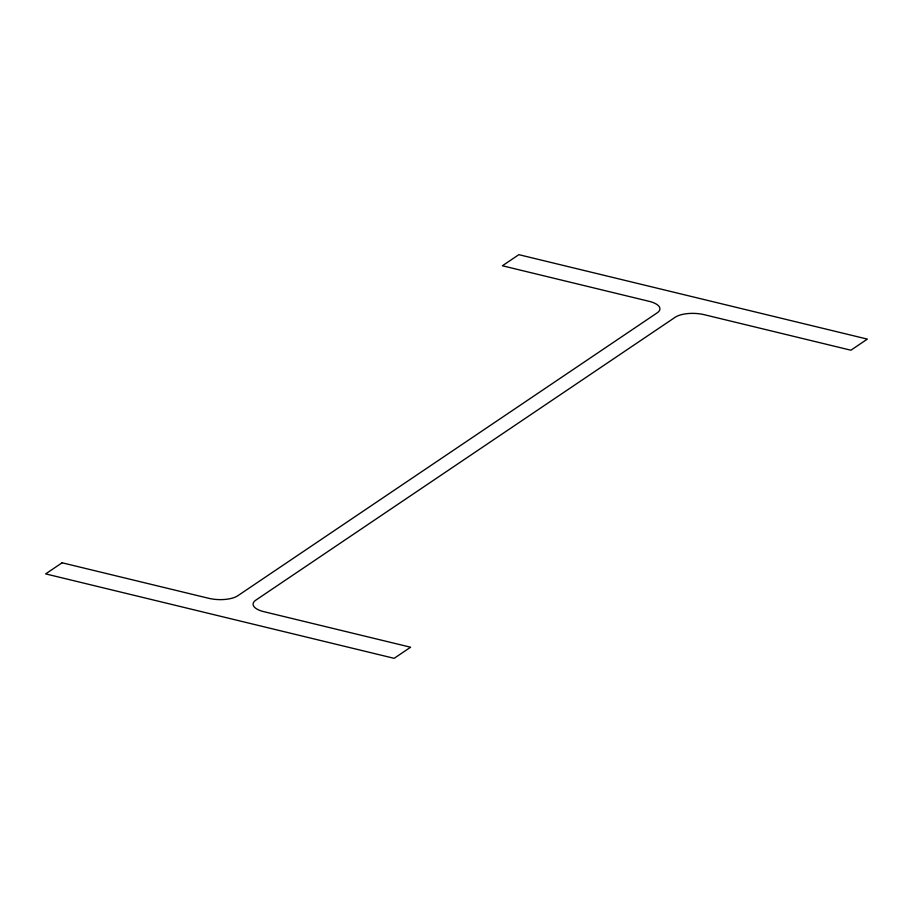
<?xml version="1.0" encoding="UTF-8"?>
<svg xmlns="http://www.w3.org/2000/svg" width="913" height="913" viewBox="0 0 913 913"><rect width="100%" height="100%" fill="white"/><g stroke="black" fill="none" stroke-linecap="round" stroke-linejoin="round"><path stroke-width="1.37" d="M62.107 562.785L45.65 573.889L394.142 658.33L410.599 647.226L263.891 611.676A21.261 8.343 1.4 0 1 255.834 600.138L675.221 317.233A21.261 8.343 1.4 0 1 704.185 314.677L850.893 350.215L867.35 339.111L518.858 254.67L502.401 265.774L649.109 301.324A21.261 8.343 1.4 0 1 657.166 312.862L237.779 595.767A21.261 8.343 1.4 0 1 208.815 598.323L62.107 562.785"/></g></svg>
